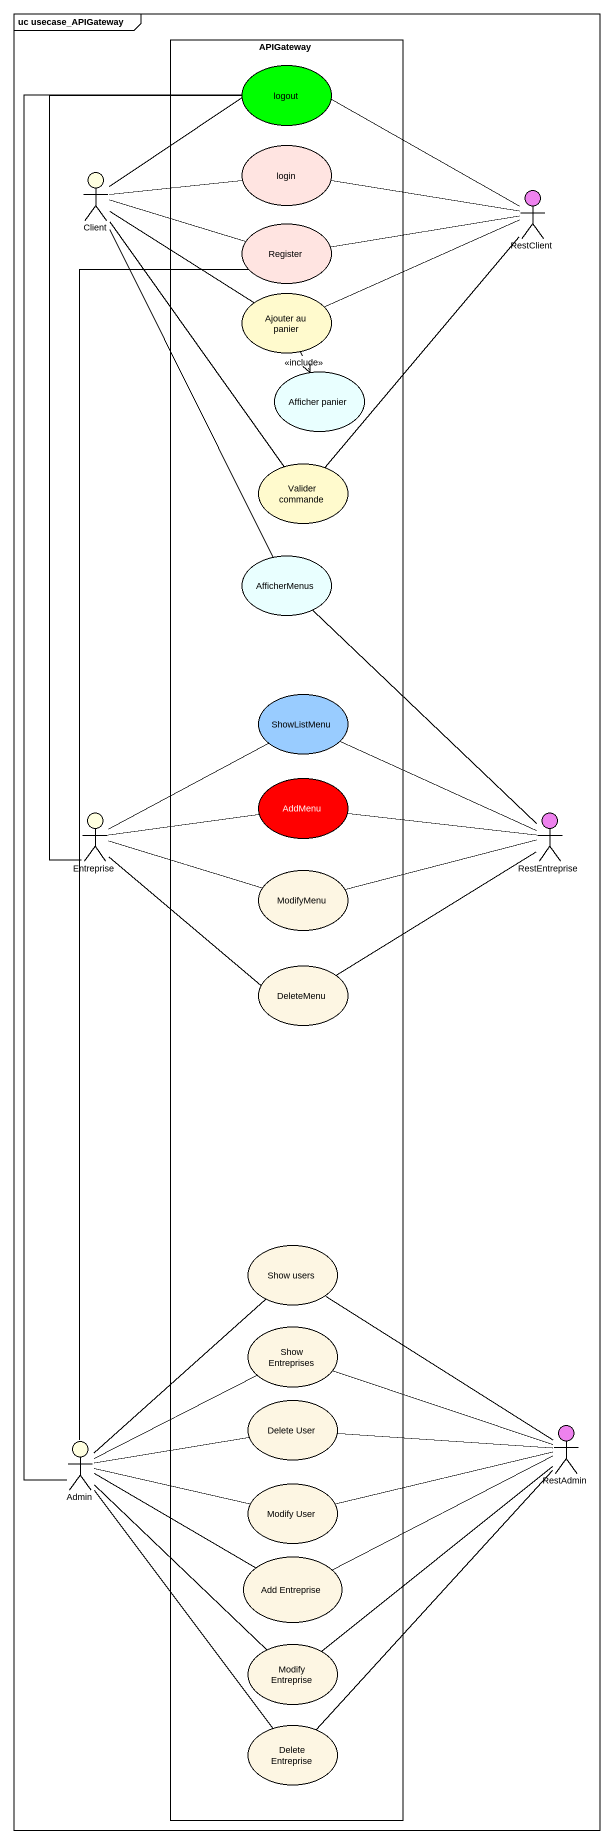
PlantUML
@startuml
mainframe uc usecase_APIGateway
rectangle APIGateway {
  usecase logout #00FF00
  usecase login #FFE4E1
  usecase Register #FFE4E1
  usecase "Ajouter au panier" as Ajouter_au_panier #FFFACD
  usecase "Afficher panier" as Afficher_panier #E9FFFF
  usecase "Valider commande" as Valider_commande #FFFACD
  usecase AfficherMenus #E9FFFF
  usecase ShowListMenu #99CCFF
  usecase AddMenu #FF0000
  usecase ModifyMenu
  usecase DeleteMenu
  usecase "Show users" as Show_users
  usecase "Show Entreprises" as Show_Entreprises
  usecase "Delete User" as Delete_User
  usecase "Modify User" as Modify_User
  usecase "Add Entreprise" as Add_Entreprise
  usecase "Modify Entreprise" as Modify_Entreprise
  usecase "Delete Entreprise" as Delete_Entreprise
}
actor Client #FFFFE0
actor RestClient #EE82EE
actor Entreprise #FFFFE0
actor RestEntreprise #EE82EE
actor Admin #FFFFE0
actor RestAdmin #EE82EE
logout -right- RestClient
Client -up- logout
Client -right- login
Client -right- Register
Client -right- Ajouter_au_panier
Client -- Valider_commande
Client -- AfficherMenus
RestClient -left- login
Register -right- RestClient
Ajouter_au_panier -right- RestClient
Ajouter_au_panier ..> Afficher_panier : <<include>>
Valider_commande -up- RestClient
AfficherMenus -- RestEntreprise
ShowListMenu -right- RestEntreprise
AddMenu -right- RestEntreprise
Entreprise -up- logout
Entreprise -up- ShowListMenu
Entreprise -right- AddMenu
Entreprise -right- ModifyMenu
Entreprise -- DeleteMenu
ModifyMenu -right- RestEntreprise
DeleteMenu -right- RestEntreprise
Show_users -- RestAdmin
Show_Entreprises -right- RestAdmin
Delete_User -right- RestAdmin
Admin -up- logout
Admin -up- Register
Admin -up- Show_users
Admin -right- Show_Entreprises
Admin -right- Delete_User
Admin -right- Modify_User
Admin -right- Add_Entreprise
Admin -- Modify_Entreprise
Admin -- Delete_Entreprise
Modify_User -right- RestAdmin
Add_Entreprise -right- RestAdmin
Modify_Entreprise -up- RestAdmin
Delete_Entreprise -up- RestAdmin
@enduml
